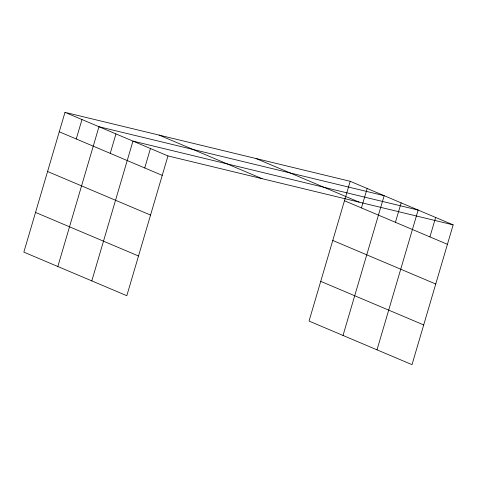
<?xml version="1.0" encoding="UTF-8"?>
<svg xmlns="http://www.w3.org/2000/svg" width="477" height="477" viewBox="0 0 477 477"><rect width="100%" height="100%" fill="white"/><g stroke="black" fill="none" stroke-linecap="round" stroke-linejoin="round"><path stroke-width="0.72" d="M64.991 112.351L23.85 252.13L126.816 295.704L167.958 155.925L64.991 112.351L350.184 181.296L453.15 224.87L412.009 364.649L309.042 321.075L350.184 181.296M76.254 138.98L81.978 119.542M57.83 266.506L98.972 126.727L384.158 195.677L343.023 335.456M110.235 153.361L115.959 133.918M91.811 280.887L132.946 141.109L418.138 210.059L377.003 349.838M144.734 167.958L150.452 148.514M361.447 207.93L367.171 188.487M395.427 222.306L401.151 202.868M429.926 236.902L435.644 217.464M167.958 155.925L453.15 224.87M256.066 158.543L359.038 202.117M344.46 200.739L447.426 244.313M159.103 135.104L262.07 178.678M332.773 240.45L435.739 284.024M59.267 131.789L162.234 175.363M320.729 281.364L423.701 324.938M47.581 171.505L150.547 215.073M35.536 212.42L138.509 255.988"/></g></svg>
